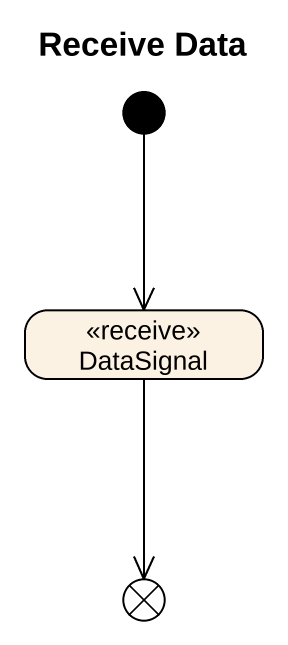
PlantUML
@startuml
title Receive Data
hide empty description
state DataSignal <<receive>>
state flowfinal1 <<end>>
[*] --> DataSignal
DataSignal --> flowfinal1
@enduml
